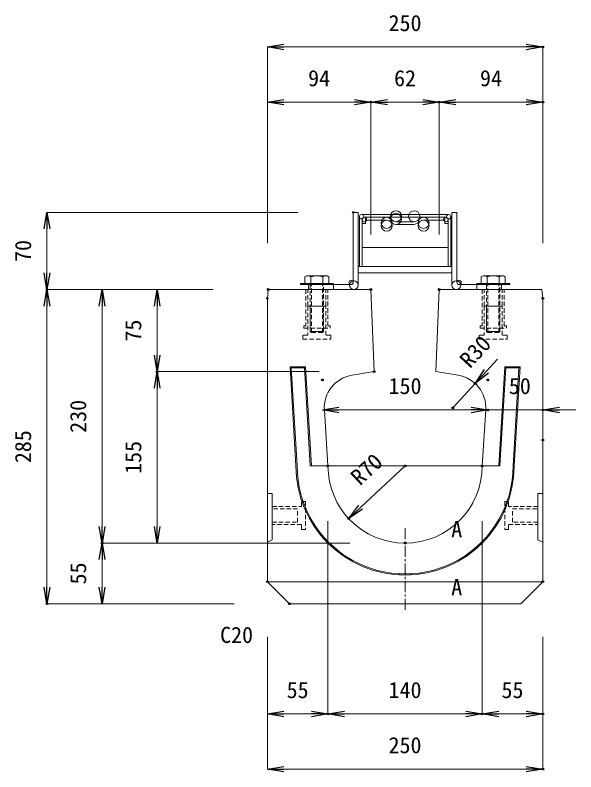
# Model space of a CAD drawing. Units: millimetres, scale not verified. Extents: x -7780 to 7780, y -1420 to 1420.
# Drawn here: x -3373 to -2864, y 27 to 714 of the extents above; entities that cross this region are included whole.
import ezdxf
from ezdxf.enums import TextEntityAlignment as Align

# ---------------------------------------------------------------- set-up
doc = ezdxf.new("R2010")
doc.units = ezdxf.units.MM
doc.header["$LTSCALE"] = 8
doc.header["$PDMODE"] = 32
doc.header["$PDSIZE"] = 1.6
doc.linetypes.add('USER1', pattern=[0.75, 0.5, -0.25])
doc.linetypes.add('USER2', pattern=[2, 1.25, -0.25, 0.25, -0.25])
doc.layers.add('0-0_0', color=7, linetype='Continuous')
doc.layers.add('0-3_DEFPOINTS', color=7, linetype='Continuous')
for name, color, linetype, lineweight in [('0-2_SUNPO_S10', 3, 'Continuous', 18), ('0-4_KIJUN', 7, 'Continuous', 18), ('0-B_ANGLE', 4, 'Continuous', 18)]:
    doc.layers.add(name, color=color, linetype=linetype, lineweight=lineweight)
doc.styles.add('ＭＳ ゴシック', font='')
doc.styles.get('ＭＳ ゴシック').set_extended_font_data('MS Gothic')

# ---------------------------------------------------------------- blocks, each defined once
blk = doc.blocks.new('A$C6EE02D43')
at = {"layer": '0-B_ANGLE', "color": 5}
for p, q in [((53.5, 60), (53.5, 105)), ((55.5, 107), (134.5, 107)), ((132, 104.5), (58, 104.5)), ((83.63, 101.596), (81.37, 103.404)), ((108.63, 103.404), (106.37, 101.596)), ((81.37, 100.904), (83.63, 99.096)), ((103.246, 100.5), (86.754, 100.5)), ((106.37, 99.096), (108.63, 100.904))]:
    blk.add_line(p, q, dxfattribs=at)
at = {"layer": '0-B_ANGLE'}
for p, q in [((9.496, 44.5), (9.496, 50.5)), ((20.465, 44.5), (20.465, 50.5)), ((169.496, 44.5), (169.496, 50.5)), ((180.465, 44.5), (180.465, 50.5)), ((46, 43.5), (7.5, 43.5)), ((182.5, 39), (141.5, 39))]:
    blk.add_line(p, q, dxfattribs=at)
at = {"layer": '0-B_ANGLE', "linetype": 'USER1'}
for p, q in [((10, 0), (10, 43.5)), ((20, 0), (20, 43.5)), ((170, 0), (170, 43.5)), ((180, 0), (180, 43.5)), ((9, 1), (21, 1)), ((169, 1), (181, 1))]:
    blk.add_line(p, q, dxfattribs=at)
at = {"layer": '0-B_ANGLE'}
for points in [[(52.5, 43), (52.5, 109), (48, 109), (48, 45.5)], [(137.5, 43), (137.5, 109), (142, 109), (142, 45.5)], [(7.5, 43.5), (7.5, 39), (48.5, 39)], [(144, 43.5), (182.5, 43.5), (182.5, 39)]]:
    blk.add_lwpolyline(points, dxfattribs=at)
at = {"layer": '0-B_ANGLE', "color": 5}
for points in [[(78.246, 104.5), (59, 104.5), (59, 102), (78.246, 102)], [(111.754, 102), (131, 102), (131, 104.5), (111.754, 104.5)], [(136.5, 105), (136.5, 60), (134, 60), (134, 102.5)], [(56, 102.5), (56, 60), (53.5, 60)], [(111.754, 102), (131, 102), (131, 99), (134, 99), (134, 77), (56, 77), (56, 99), (59, 99), (59, 102), (78.246, 102)], [(86.754, 98), (103.246, 98), (106.37, 99.096)]]:
    blk.add_lwpolyline(points, dxfattribs=at)
at = {"layer": '0-B_ANGLE'}
for points in [[(52.5, 60), (137.5, 60), (137.5, 54), (52.5, 54)], [(24.218, 51.5), (5.782, 51.5), (4.05, 50.5), (4.05, 44.5), (25.95, 44.5), (25.95, 50.5)], [(184.218, 51.5), (165.782, 51.5), (164.05, 50.5), (164.05, 44.5), (185.95, 44.5), (185.95, 50.5)], [(0, 44.5), (0, 43.5), (30, 43.5), (30, 44.5)], [(7.5, 39), (30, 39), (30, 43.5), (7.5, 43.5)], [(160, 44.5), (160, 43.5), (190, 43.5), (190, 44.5)], [(182.5, 39), (160, 39), (160, 43.5), (182.5, 43.5)]]:
    blk.add_lwpolyline(points, close=True, dxfattribs=at)
at = {"layer": '0-B_ANGLE', "linetype": 'USER1'}
for points in [[(9, 43.5), (9, 1), (10, 0), (20, 0), (21, 1), (21, 43.5)], [(169, 43.5), (169, 1), (170, 0), (180, 0), (181, 1), (181, 43.5)]]:
    blk.add_lwpolyline(points, close=True, dxfattribs=at)
at = {"layer": '0-B_ANGLE', "color": 5}
for centre, radius in [((86.754, 105.5), 5), ((103.246, 105.5), 5), ((55.5, 105), 2), ((58, 102.5), 2), ((78.246, 99.5), 5), ((86.754, 103), 5), ((111.754, 99.5), 5), ((132, 102.5), 2), ((134.5, 105), 2), ((78.246, 97), 5), ((111.754, 97), 5)]:
    blk.add_circle(centre, radius, dxfattribs=at)
at = {"layer": '0-B_ANGLE'}
for centre, radius in [((46, 45.5), 2), ((48.5, 43), 4), ((141.5, 43), 4), ((144, 45.5), 2)]:
    blk.add_circle(centre, radius, dxfattribs=at)
for centre, radius, start, end in [((6.773, 47.293), 4.207, 49.666, 130.334), ((14.98, 35.959), 15.541, 69.33427, 110.66573), ((23.208, 47.24), 4.26, 49.93201, 130.06799), ((166.773, 47.293), 4.207, 49.666, 130.334), ((174.98, 35.959), 15.541, 69.33427, 110.66573), ((183.208, 47.24), 4.26, 49.93201, 130.06799)]:
    blk.add_arc(centre, radius, start, end, dxfattribs=at)
blk = doc.blocks.new('W1-2_INST-C')
at = {"layer": '0-4_KIJUN', "linetype": 'USER1'}
for p, q in [((-8.225, -15), (-8.225, 0)), ((8.225, -15), (8.225, 0))]:
    blk.add_line(p, q, dxfattribs=at)
for points in [[(10, 0), (-10, 0), (-10, -33), (-12, -33), (-12, -35), (12, -35), (12, -33), (10, -33)], [(8.225, -15), (-8.225, -15), (-8.225, -41.5), (-12.75, -41.5), (-12.75, -45), (12.75, -45), (12.75, -41.5), (8.225, -41.5)], [(-6, -15), (6, -15), (6, -38), (-6, -38)]]:
    blk.add_lwpolyline(points, close=True, dxfattribs=at)
blk = doc.blocks.new('_OPEN')
at = {"layer": '0-0_0'}
blk.add_line((0, 0), (-1, 0), dxfattribs=at)
blk.add_lwpolyline([(-1, 0.1667), (0, 0), (-1, -0.1667)], dxfattribs=at)
blk = doc.blocks.new('D60')
at = {"layer": '0-2_SUNPO_S10'}
for p, q in [((4636, 1927), (4636, 2055)), ((4651, 2055), (4715, 2055)), ((4730, 1935), (4730, 2055))]:
    blk.add_line(p, q, dxfattribs=at)
at = {"layer": '0-3_DEFPOINTS'}
for p in [(4730, 2055), (4730, 1885), (4636, 1877)]:
    blk.add_point(p, dxfattribs=at)
at = {"layer": '0-2_SUNPO_S10', "xscale": 15, "yscale": 15, "rotation": 180}
blk.add_blockref('_OPEN', (4636, 2055), dxfattribs=at)
at = {"layer": '0-2_SUNPO_S10', "xscale": 15, "yscale": 15}
blk.add_blockref('_OPEN', (4730, 2055), dxfattribs=at)
at = {"layer": '0-2_SUNPO_S10', "color": 7, "style": 'ＭＳ ゴシック'}
blk.add_text('94', height=14.66, dxfattribs=at).set_placement((4673, 2065), align=Align.BOTTOM_LEFT)
blk = doc.blocks.new('D61')
at = {"layer": '0-2_SUNPO_S10'}
for p, q in [((4730, 1935), (4730, 2055)), ((4745, 2055), (4777, 2055)), ((4792, 1935), (4792, 2055))]:
    blk.add_line(p, q, dxfattribs=at)
at = {"layer": '0-3_DEFPOINTS'}
for p in [(4792, 2055), (4730, 1885), (4792, 1885)]:
    blk.add_point(p, dxfattribs=at)
at = {"layer": '0-2_SUNPO_S10', "xscale": 15, "yscale": 15, "rotation": 180}
blk.add_blockref('_OPEN', (4730, 2055), dxfattribs=at)
at = {"layer": '0-2_SUNPO_S10', "xscale": 15, "yscale": 15}
blk.add_blockref('_OPEN', (4792, 2055), dxfattribs=at)
at = {"layer": '0-2_SUNPO_S10', "color": 7, "style": 'ＭＳ ゴシック'}
blk.add_text('62', height=14.66, dxfattribs=at).set_placement((4751, 2065), align=Align.BOTTOM_LEFT)
blk = doc.blocks.new('D62')
at = {"layer": '0-2_SUNPO_S10'}
for p, q in [((4792, 1935), (4792, 2055)), ((4807, 2055), (4871, 2055)), ((4886, 1927), (4886, 2055))]:
    blk.add_line(p, q, dxfattribs=at)
at = {"layer": '0-3_DEFPOINTS'}
for p in [(4886, 2055), (4792, 1885), (4886, 1877)]:
    blk.add_point(p, dxfattribs=at)
at = {"layer": '0-2_SUNPO_S10', "xscale": 15, "yscale": 15, "rotation": 180}
blk.add_blockref('_OPEN', (4792, 2055), dxfattribs=at)
at = {"layer": '0-2_SUNPO_S10', "xscale": 15, "yscale": 15}
blk.add_blockref('_OPEN', (4886, 2055), dxfattribs=at)
at = {"layer": '0-2_SUNPO_S10', "color": 7, "style": 'ＭＳ ゴシック'}
blk.add_text('94', height=14.66, dxfattribs=at).set_placement((4829, 2065), align=Align.BOTTOM_LEFT)
blk = doc.blocks.new('D63')
at = {"layer": '0-2_SUNPO_S10'}
for p, q in [((4636, 1927), (4636, 2105)), ((4651, 2105), (4871, 2105)), ((4886, 1927), (4886, 2105))]:
    blk.add_line(p, q, dxfattribs=at)
at = {"layer": '0-3_DEFPOINTS'}
for p in [(4886, 2105), (4636, 1877), (4886, 1877)]:
    blk.add_point(p, dxfattribs=at)
at = {"layer": '0-2_SUNPO_S10', "xscale": 15, "yscale": 15, "rotation": 180}
blk.add_blockref('_OPEN', (4636, 2105), dxfattribs=at)
at = {"layer": '0-2_SUNPO_S10', "xscale": 15, "yscale": 15}
blk.add_blockref('_OPEN', (4886, 2105), dxfattribs=at)
at = {"layer": '0-2_SUNPO_S10', "color": 7, "style": 'ＭＳ ゴシック'}
blk.add_text('250', height=14.66, dxfattribs=at).set_placement((4746, 2115), align=Align.BOTTOM_LEFT)
blk = doc.blocks.new('D64')
at = {"layer": '0-2_SUNPO_S10'}
for p, q in [((4711, 1655), (4486, 1655)), ((4486, 1615), (4486, 1640)), ((4606, 1600), (4486, 1600))]:
    blk.add_line(p, q, dxfattribs=at)
at = {"layer": '0-3_DEFPOINTS'}
for p in [(4486, 1655), (4761, 1655), (4656, 1600)]:
    blk.add_point(p, dxfattribs=at)
at = {"layer": '0-2_SUNPO_S10', "xscale": 15, "yscale": 15}
for p, rotation in [((4486, 1655), 90), ((4486, 1600), 270)]:
    blk.add_blockref('_OPEN', p, dxfattribs=dict(at, rotation=rotation))
at = {"layer": '0-2_SUNPO_S10', "color": 7, "style": 'ＭＳ ゴシック'}
blk.add_text('55', height=14.66, rotation=90, dxfattribs=at).set_placement((4476, 1617.5), align=Align.BOTTOM_LEFT)
blk = doc.blocks.new('D65')
at = {"layer": '0-2_SUNPO_S10'}
for p, q in [((4683, 1810.52), (4536, 1810.52)), ((4536, 1670), (4536, 1795.52)), ((4711, 1655), (4536, 1655))]:
    blk.add_line(p, q, dxfattribs=at)
at = {"layer": '0-3_DEFPOINTS'}
for p in [(4536, 1810.52), (4733, 1810.52), (4761, 1655)]:
    blk.add_point(p, dxfattribs=at)
at = {"layer": '0-2_SUNPO_S10', "xscale": 15, "yscale": 15}
for p, rotation in [((4536, 1810.52), 90), ((4536, 1655), 270)]:
    blk.add_blockref('_OPEN', p, dxfattribs=dict(at, rotation=rotation))
at = {"layer": '0-2_SUNPO_S10', "color": 7, "style": 'ＭＳ ゴシック'}
blk.add_text('155', height=14.66, rotation=90, dxfattribs=at).set_placement((4526, 1717.76), align=Align.BOTTOM_LEFT)
blk = doc.blocks.new('D66')
at = {"layer": '0-2_SUNPO_S10'}
for p, q in [((4586.8, 1885), (4536, 1885)), ((4536, 1870), (4536, 1825.52)), ((4683, 1810.52), (4536, 1810.52))]:
    blk.add_line(p, q, dxfattribs=at)
at = {"layer": '0-3_DEFPOINTS'}
for p in [(4636.8, 1885), (4536, 1810.52), (4733, 1810.52)]:
    blk.add_point(p, dxfattribs=at)
at = {"layer": '0-2_SUNPO_S10', "xscale": 15, "yscale": 15}
for p, rotation in [((4536, 1885), 90), ((4536, 1810.52), 270)]:
    blk.add_blockref('_OPEN', p, dxfattribs=dict(at, rotation=rotation))
at = {"layer": '0-2_SUNPO_S10', "color": 7, "style": 'ＭＳ ゴシック'}
blk.add_text('75', height=14.66, rotation=90, dxfattribs=at).set_placement((4526, 1837.76), align=Align.BOTTOM_LEFT)
blk = doc.blocks.new('D67')
at = {"layer": '0-2_SUNPO_S10'}
for p, q in [((4586.8, 1885), (4486, 1885)), ((4486, 1870), (4486, 1670)), ((4711, 1655), (4486, 1655))]:
    blk.add_line(p, q, dxfattribs=at)
at = {"layer": '0-3_DEFPOINTS'}
for p in [(4636.8, 1885), (4486, 1655), (4761, 1655)]:
    blk.add_point(p, dxfattribs=at)
at = {"layer": '0-2_SUNPO_S10', "xscale": 15, "yscale": 15}
for p, rotation in [((4486, 1885), 90), ((4486, 1655), 270)]:
    blk.add_blockref('_OPEN', p, dxfattribs=dict(at, rotation=rotation))
at = {"layer": '0-2_SUNPO_S10', "color": 7, "style": 'ＭＳ ゴシック'}
blk.add_text('230', height=14.66, rotation=90, dxfattribs=at).set_placement((4476, 1755), align=Align.BOTTOM_LEFT)
blk = doc.blocks.new('D68')
at = {"layer": '0-2_SUNPO_S10'}
for p, q in [((4586.8, 1885), (4436, 1885)), ((4436, 1870), (4436, 1615)), ((4606, 1600), (4436, 1600))]:
    blk.add_line(p, q, dxfattribs=at)
at = {"layer": '0-3_DEFPOINTS'}
for p in [(4636.8, 1885), (4436, 1600), (4656, 1600)]:
    blk.add_point(p, dxfattribs=at)
at = {"layer": '0-2_SUNPO_S10', "xscale": 15, "yscale": 15}
for p, rotation in [((4436, 1885), 90), ((4436, 1600), 270)]:
    blk.add_blockref('_OPEN', p, dxfattribs=dict(at, rotation=rotation))
at = {"layer": '0-2_SUNPO_S10', "color": 7, "style": 'ＭＳ ゴシック'}
blk.add_text('285', height=14.66, rotation=90, dxfattribs=at).set_placement((4426, 1727.5), align=Align.BOTTOM_LEFT)
blk = doc.blocks.new('D47')
at = {"layer": '0-2_SUNPO_S10'}
for p, q in [((4691, 1675), (4691, 1500)), ((4636, 1570), (4636, 1500)), ((4651, 1500), (4676, 1500))]:
    blk.add_line(p, q, dxfattribs=at)
at = {"layer": '0-3_DEFPOINTS'}
for p in [(4691, 1725), (4636, 1620), (4691, 1500)]:
    blk.add_point(p, dxfattribs=at)
at = {"layer": '0-2_SUNPO_S10', "xscale": 15, "yscale": 15, "rotation": 180}
blk.add_blockref('_OPEN', (4636, 1500), dxfattribs=at)
at = {"layer": '0-2_SUNPO_S10', "xscale": 15, "yscale": 15}
blk.add_blockref('_OPEN', (4691, 1500), dxfattribs=at)
at = {"layer": '0-2_SUNPO_S10', "color": 7, "style": 'ＭＳ ゴシック'}
blk.add_text('55', height=14.66, dxfattribs=at).set_placement((4653.5, 1510), align=Align.BOTTOM_LEFT)
blk = doc.blocks.new('D48')
at = {"layer": '0-2_SUNPO_S10'}
for p, q in [((4691, 1675), (4691, 1500)), ((4831, 1675), (4831, 1500)), ((4706, 1500), (4816, 1500))]:
    blk.add_line(p, q, dxfattribs=at)
at = {"layer": '0-3_DEFPOINTS'}
for p in [(4691, 1725), (4831, 1725), (4831, 1500)]:
    blk.add_point(p, dxfattribs=at)
at = {"layer": '0-2_SUNPO_S10', "xscale": 15, "yscale": 15, "rotation": 180}
blk.add_blockref('_OPEN', (4691, 1500), dxfattribs=at)
at = {"layer": '0-2_SUNPO_S10', "xscale": 15, "yscale": 15}
blk.add_blockref('_OPEN', (4831, 1500), dxfattribs=at)
at = {"layer": '0-2_SUNPO_S10', "color": 7, "style": 'ＭＳ ゴシック'}
blk.add_text('140', height=14.66, dxfattribs=at).set_placement((4746, 1510), align=Align.BOTTOM_LEFT)
blk = doc.blocks.new('D49')
at = {"layer": '0-2_SUNPO_S10'}
for p, q in [((4831, 1675), (4831, 1500)), ((4886, 1570), (4886, 1500)), ((4846, 1500), (4871, 1500))]:
    blk.add_line(p, q, dxfattribs=at)
at = {"layer": '0-3_DEFPOINTS'}
for p in [(4831, 1725), (4886, 1620), (4886, 1500)]:
    blk.add_point(p, dxfattribs=at)
at = {"layer": '0-2_SUNPO_S10', "xscale": 15, "yscale": 15, "rotation": 180}
blk.add_blockref('_OPEN', (4831, 1500), dxfattribs=at)
at = {"layer": '0-2_SUNPO_S10', "xscale": 15, "yscale": 15}
blk.add_blockref('_OPEN', (4886, 1500), dxfattribs=at)
at = {"layer": '0-2_SUNPO_S10', "color": 7, "style": 'ＭＳ ゴシック'}
blk.add_text('55', height=14.66, dxfattribs=at).set_placement((4848.5, 1510), align=Align.BOTTOM_LEFT)
blk = doc.blocks.new('D50')
at = {"layer": '0-2_SUNPO_S10'}
for p, q in [((4636, 1570), (4636, 1450)), ((4886, 1570), (4886, 1450)), ((4651, 1450), (4871, 1450))]:
    blk.add_line(p, q, dxfattribs=at)
at = {"layer": '0-3_DEFPOINTS'}
for p in [(4636, 1620), (4886, 1620), (4886, 1450)]:
    blk.add_point(p, dxfattribs=at)
at = {"layer": '0-2_SUNPO_S10', "xscale": 15, "yscale": 15, "rotation": 180}
blk.add_blockref('_OPEN', (4636, 1450), dxfattribs=at)
at = {"layer": '0-2_SUNPO_S10', "xscale": 15, "yscale": 15}
blk.add_blockref('_OPEN', (4886, 1450), dxfattribs=at)
at = {"layer": '0-2_SUNPO_S10', "color": 7, "style": 'ＭＳ ゴシック'}
blk.add_text('250', height=14.66, dxfattribs=at).set_placement((4746, 1460), align=Align.BOTTOM_LEFT)
blk = doc.blocks.new('D51')
at = {"layer": '0-2_SUNPO_S10'}
blk.add_line((4701, 1775.769), (4821, 1775.769), dxfattribs=at)
at = {"layer": '0-3_DEFPOINTS'}
for p in [(4686, 1803), (4836, 1803), (4836, 1775.769)]:
    blk.add_point(p, dxfattribs=at)
at = {"layer": '0-2_SUNPO_S10', "xscale": 15, "yscale": 15, "rotation": 180}
blk.add_blockref('_OPEN', (4686, 1775.769), dxfattribs=at)
at = {"layer": '0-2_SUNPO_S10', "xscale": 15, "yscale": 15}
blk.add_blockref('_OPEN', (4836, 1775.769), dxfattribs=at)
at = {"layer": '0-2_SUNPO_S10', "color": 7, "style": 'ＭＳ ゴシック'}
blk.add_text('150', height=14.66, dxfattribs=at).set_placement((4746, 1785.769), align=Align.BOTTOM_LEFT)
blk = doc.blocks.new('D52')
at = {"layer": '0-2_SUNPO_S10'}
for p, q in [((4821, 1775.769), (4806, 1775.769)), ((4836, 1775.769), (4886, 1775.769)), ((4901, 1775.769), (4916, 1775.769))]:
    blk.add_line(p, q, dxfattribs=at)
at = {"layer": '0-3_DEFPOINTS'}
for p in [(4836, 1803), (4886, 1775.769), (4886, 1748.5)]:
    blk.add_point(p, dxfattribs=at)
at = {"layer": '0-2_SUNPO_S10', "xscale": 15, "yscale": 15}
blk.add_blockref('_OPEN', (4836, 1775.769), dxfattribs=at)
at = {"layer": '0-2_SUNPO_S10', "xscale": 15, "yscale": 15, "rotation": 180}
blk.add_blockref('_OPEN', (4886, 1775.769), dxfattribs=at)
at = {"layer": '0-2_SUNPO_S10', "color": 7, "style": 'ＭＳ ゴシック'}
blk.add_text('50', height=14.66, dxfattribs=at).set_placement((4855.19, 1785.769), align=Align.BOTTOM_LEFT)
blk = doc.blocks.new('D77')
at = {"layer": '0-2_SUNPO_S10'}
blk.add_line((4761, 1725), (4720.798, 1687.466), dxfattribs=at)
at = {"layer": '0-3_DEFPOINTS'}
for p in [(4761, 1725), (4709.834, 1677.229)]:
    blk.add_point(p, dxfattribs=at)
at = {"layer": '0-2_SUNPO_S10', "xscale": 15, "yscale": 15, "rotation": 223.03485}
blk.add_blockref('_OPEN', (4709.834, 1677.229), dxfattribs=at)
at = {"layer": '0-2_SUNPO_S10', "color": 7, "style": 'ＭＳ ゴシック'}
blk.add_text('R70', height=14.66, rotation=43.035, dxfattribs=at).set_placement((4723.111, 1703.306), align=Align.BOTTOM_LEFT)
blk = doc.blocks.new('D78')
at = {"layer": '0-2_SUNPO_S10'}
for p, q in [((4834.779, 1810.809), (4844.933, 1821.85)), ((4804.316, 1777.688), (4824.624, 1799.769))]:
    blk.add_line(p, q, dxfattribs=at)
at = {"layer": '0-3_DEFPOINTS'}
for p in [(4824.624, 1799.769), (4804.316, 1777.688)]:
    blk.add_point(p, dxfattribs=at)
at = {"layer": '0-2_SUNPO_S10', "xscale": 15, "yscale": 15, "rotation": 227.39419}
blk.add_blockref('_OPEN', (4824.624, 1799.769), dxfattribs=at)
at = {"layer": '0-2_SUNPO_S10', "color": 7, "style": 'ＭＳ ゴシック'}
blk.add_text('R30', height=14.66, rotation=47.394, dxfattribs=at).set_placement((4823.149, 1809.816), align=Align.BOTTOM_LEFT)
blk = doc.blocks.new('D53')
at = {"layer": '0-2_SUNPO_S10'}
for p, q in [((4664, 1955), (4436, 1955)), ((4436, 1940), (4436, 1900)), ((4586.8, 1885), (4436, 1885))]:
    blk.add_line(p, q, dxfattribs=at)
at = {"layer": '0-3_DEFPOINTS'}
for p in [(4714, 1955), (4436, 1885), (4636.8, 1885)]:
    blk.add_point(p, dxfattribs=at)
at = {"layer": '0-2_SUNPO_S10', "xscale": 15, "yscale": 15}
for p, rotation in [((4436, 1955), 90), ((4436, 1885), 270)]:
    blk.add_blockref('_OPEN', p, dxfattribs=dict(at, rotation=rotation))
at = {"layer": '0-2_SUNPO_S10', "color": 7, "style": 'ＭＳ ゴシック'}
blk.add_text('70', height=14.66, rotation=90, dxfattribs=at).set_placement((4426, 1910), align=Align.BOTTOM_LEFT)

msp = doc.modelspace()

# ---------------------------------------------------------------- linework, layer by layer
at = {"layer": '0-2_SUNPO_S10', "linetype": 'USER2'}
msp.add_line((-3019, 248.431), (-3019, 173.431), dxfattribs=at)
at = {"layer": '0-4_KIJUN'}
for p, q in [((-3092.254, 355.769), (-3089, 305)), ((-2949, 305), (-2945.746, 355.769)), ((-3144, 200), (-2894, 200))]:
    msp.add_line(p, q, dxfattribs=at)
for points in [[(-2970.944, 387.311), (-2991, 390.52), (-2988, 465), (-2894.8, 465), (-2894, 457), (-2894, 200), (-2914, 180), (-3124, 180), (-3144, 200), (-3144, 457), (-3143.2, 465)], [(-3143.2, 465), (-3050, 465), (-3047, 390.52), (-3067.056, 387.311)]]:
    msp.add_lwpolyline(points, dxfattribs=at)
at = {"layer": '0-4_KIJUN', "color": 3}
for points in [[(-3104, 305), (-3109.422, 395), (-3123.422, 395), (-3118, 305)], [(-3105, 304.97), (-3110.363, 394), (-3122.36, 394), (-3117, 305.03)], [(-2921, 305.03), (-2915.64, 394), (-2927.637, 394), (-2933, 304.97), (-3105, 304.97)], [(-2920, 305), (-2914.578, 395), (-2928.578, 395), (-2934, 305), (-3104, 305)]]:
    msp.add_lwpolyline(points, dxfattribs=at)
for points in [[(-3122.36, 394), (-3123.422, 395), (-3109.422, 395), (-3110.363, 394)], [(-2927.637, 394), (-2928.578, 395), (-2914.578, 395), (-2915.64, 394)]]:
    msp.add_lwpolyline(points, close=True, dxfattribs=at)
at = {"layer": '0-4_KIJUN'}
for points in [[(-3144, 236), (-3144, 280), (-3139.5, 280), (-3139.5, 238)], [(-2894, 236), (-2894, 280), (-2898.5, 280), (-2898.5, 238)]]:
    msp.add_lwpolyline(points, close=True, dxfattribs=at)
at = {"layer": '0-4_KIJUN', "linetype": 'USER1'}
for points in [[(-3139.5, 251.775), (-3139.5, 268.225), (-3113, 268.225), (-3113, 272.75), (-3109.5, 272.75), (-3109.5, 247.25), (-3113, 247.25), (-3113, 251.775)], [(-2898.5, 251.775), (-2898.5, 268.225), (-2925, 268.225), (-2925, 272.75), (-2928.5, 272.75), (-2928.5, 247.25), (-2925, 247.25), (-2925, 251.775)], [(-3139.5, 266), (-3139.5, 254), (-3116.5, 254), (-3116.5, 266)], [(-2898.5, 266), (-2898.5, 254), (-2921.5, 254), (-2921.5, 266)]]:
    msp.add_lwpolyline(points, close=True, dxfattribs=at)
at = {"layer": '0-4_KIJUN'}
for centre, radius, start, end in [((-3062.316, 357.688), 30, 99.09028, 183.66779), ((-2975.684, 357.688), 30, 356.33221, 80.90972), ((-3019, 305), 70, 180, 0)]:
    msp.add_arc(centre, radius, start, end, dxfattribs=at)
at = {"layer": '0-4_KIJUN', "color": 3}
for radius, start, end in [(99, 180, 0), (98, 179.98245, 0.01755)]:
    msp.add_arc((-3019, 305), radius, start, end, dxfattribs=at)

# ---------------------------------------------------------------- block references
at = {"layer": '0-2_SUNPO_S10'}
for name in ['D63', 'D60', 'D61', 'D62', 'D53', 'D68', 'D67', 'D66', 'D78', 'D65', 'D51', 'D52', 'D77', 'D47', 'D48', 'D49', 'D64', 'D50']:
    msp.add_blockref(name, (-7780, -1420), dxfattribs=at)
at = {"layer": '0-4_KIJUN'}
for p in [(-3099, 465), (-2939, 465)]:
    msp.add_blockref('W1-2_INST-C', p, dxfattribs=at)
at = {"layer": '0-B_ANGLE'}
msp.add_blockref('A$C6EE02D43', (-3114, 426), dxfattribs=at)

# ---------------------------------------------------------------- texts
at = {"layer": '0-2_SUNPO_S10', "color": 7, "style": 'ＭＳ ゴシック'}
for s, p in [('A', (-2977.13, 235.961)), ('A', (-2977.13, 183.336)), ('C20', (-3186.899, 140))]:
    msp.add_text(s, height=14.66, dxfattribs=at).set_placement(p, align=Align.BOTTOM_LEFT)

doc.saveas('drawing.dxf')
